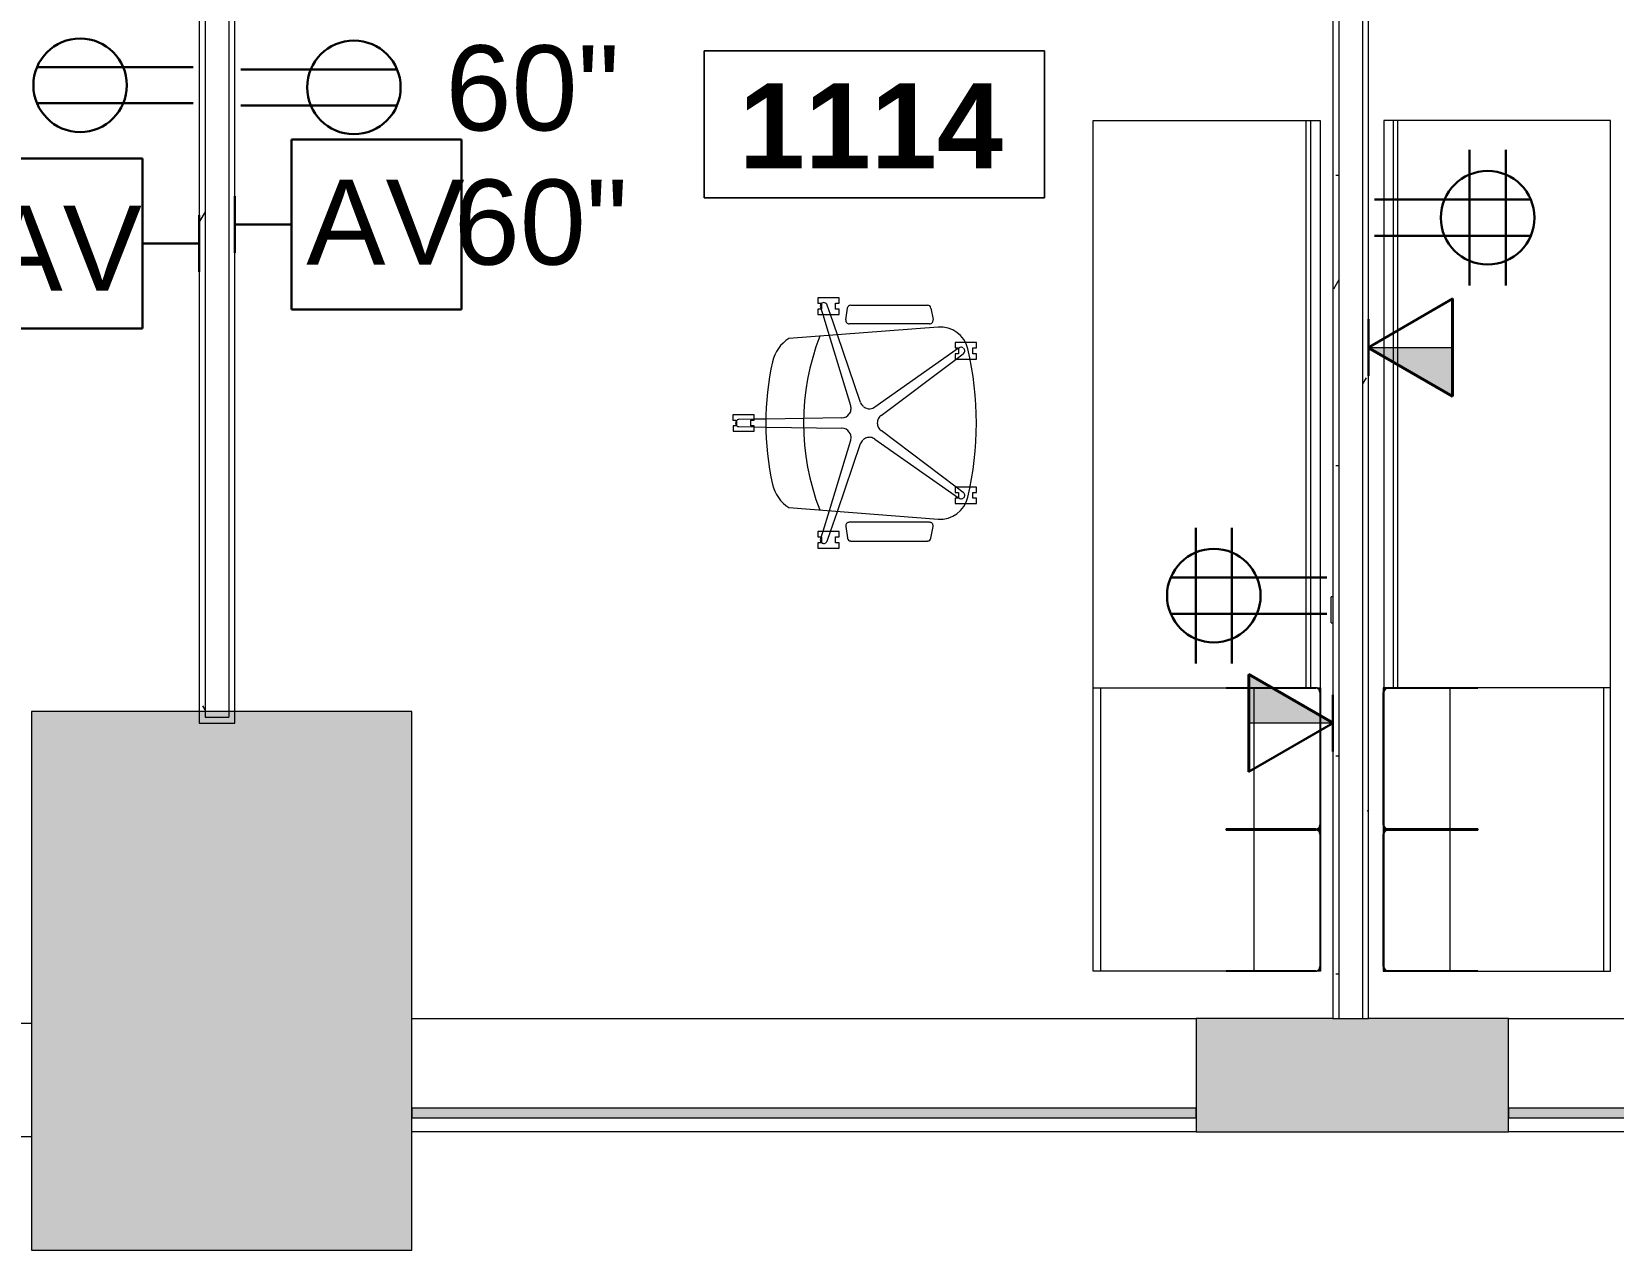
# Model space of a CAD drawing. Header units: inches. Extents: x 6664 to 8129, y 209 to 1287.
# Drawn here: x 7158 to 7325.4, y 208.5 to 337.8 of the extents above; entities that cross this region are included whole.
import ezdxf

# ---------------------------------------------------------------- set-up
doc = ezdxf.new("R2010")
doc.units = ezdxf.units.IN
doc.header["$MEASUREMENT"] = 0
for name, color, linetype, lineweight in [('A-ANNO-NOTE', 131, 'Continuous', 30), ('A-AREA-IDEN', 2, 'Continuous', 9), ('A-COLS', 52, 'Continuous', 13), ('A-GLAZ-CURT', 52, 'Continuous', 9), ('A-WALL', 113, 'Continuous', 13), ('A-WALL-PATT', 111, 'Continuous', 13), ('E-ELEC-FIXT', 91, 'Continuous', 9), ('I-FURN', 30, 'Continuous', 9), ('I-FURN-PNLS', 30, 'Continuous', 9), ('I-WALL', 2, 'Continuous', 9)]:
    doc.layers.add(name, color=color, linetype=linetype, lineweight=lineweight)
doc.styles.add('Swis721 Lt BT', font='swissl.ttf', dxfattribs={"height": 9})
doc.styles.add('Swis721 Lt BT_B', font='', dxfattribs={"height": 9})
doc.styles.get('Swis721 Lt BT_B').set_extended_font_data('Swis721 Lt BT', bold=True)
pattern_1 = [(0, (0, 0), (30.72, 7.68), [1.267, -21.773, 1.267, -21.773, -122.88]), (0, (0, 0), (30.72, 7.68), [-46.08, 1.267, -44.813, 1.267, -21.773, -53.76]), (0, (0, 0), (30.72, 7.68), [-115.2, 1.267, -14.093, 1.267, -37.133]), (120, (11.52, 3.84), (-22.011075, 22.7643004), [1.267, -21.773, 1.267, -21.773, -122.88]), (120, (11.52, 3.84), (-22.011075, 22.7643004), [-46.08, 1.267, -44.813, 1.267, -21.773, -53.76]), (120, (11.52, 3.84), (-22.011075, 22.7643004), [-115.2, 1.267, -14.093, 1.267, -37.133]), (240, (15.36, 19.2), (-8.708925, -30.4443), [1.267, -21.773, 1.267, -21.773, -122.88]), (240, (15.36, 19.2), (-8.708925, -30.4443), [-46.08, 1.267, -44.813, 1.267, -21.773, -53.76]), (240, (15.36, 19.2), (-8.708925, -30.4443), [-115.2, 1.267, -14.093, 1.267, -37.133])]

# ---------------------------------------------------------------- blocks, each defined once
blk = doc.blocks.new('System Panel - Glazed-7764508-11th FLOOR POWER _ SIGNAL')
at = {"layer": 'A-GLAZ-CURT'}
blk.add_hatch(color=7, dxfattribs=at).paths.add_polyline_path([(41.5, -0.5), (41.5, 0.5), (-41.5, 0.5), (-41.5, -0.5)], flags=0)
at = {"layer": 'A-GLAZ-CURT', "color": 8, "lineweight": 20}
for p, q in [((41.5, 0.5), (-41.5, 0.5)), ((-41.5, 0.5), (-41.5, -0.5)), ((41.5, -0.5), (41.5, 0.5)), ((-41.5, -0.5), (41.5, -0.5))]:
    blk.add_line(p, q, dxfattribs=at)
blk = doc.blocks.new('PS - Power Device _Wall Base_ - Quadruplex-4862731-11th FLOOR POWER _ SIGNAL')
at = {"layer": 'E-ELEC-FIXT'}
for p, q in [((7295.55, 275.23), (7295.55, 277.98)), ((7295.73, 277.98), (7295.55, 277.98)), ((7295.55, 275.23), (7295.73, 275.23))]:
    blk.add_line(p, q, dxfattribs=at)
blk = doc.blocks.new('F - EXECUTIVE DESK 1 - F - EXECUTIVE DESK 4-V104-11th FLOOR POWER _ SIGNAL')
at = {"layer": 'I-FURN'}
for p, q in [((-43.5, 87.06), (-57.5, 87.06)), ((-57.5, 87.06), (-43.5, 87.06)), ((-28.5, 87.06), (-42.5, 87.06)), ((-42.5, 87.06), (-28.5, 87.06)), ((-58, 86.56), (-58, 77.06)), ((-58, 77.06), (-58, 86.56)), ((-57.94, 77.06), (-57.94, 86.56)), ((-57.94, 86.56), (-57.94, 77.06)), ((-57.5, 87), (-43.5, 87)), ((-43.5, 87), (-57.5, 87)), ((-43.06, 86.56), (-43.06, 77.06)), ((-43.06, 77.06), (-43.06, 86.56)), ((-43, 86.56), (-43, 77.06)), ((-43, 77.06), (-43, 86.56)), ((-43, 77.06), (-43, 86.56)), ((-43, 86.56), (-43, 77.06)), ((-42.94, 77.06), (-42.94, 86.56)), ((-42.94, 86.56), (-42.94, 77.06)), ((-42.5, 87), (-28.5, 87)), ((-28.5, 87), (-42.5, 87)), ((-28.06, 86.56), (-28.06, 77.06)), ((-28.06, 77.06), (-28.06, 86.56)), ((-28, 77.06), (-28, 86.56)), ((-28, 86.56), (-28, 77.06)), ((-58, 77.06), (-57.94, 77.06)), ((-57.94, 77.06), (-58, 77.06)), ((-43.06, 77.06), (-43, 77.06)), ((-43, 77.06), (-43.06, 77.06)), ((-43, 77.06), (-42.94, 77.06)), ((-42.94, 77.06), (-43, 77.06)), ((-28.06, 77.06), (-28, 77.06)), ((-28, 77.06), (-28.06, 77.06)), ((-8.52, 50.63), (-7.95, 50.63)), ((-8.52, 49.48), (-8.52, 50.63)), ((-7.95, 50.63), (-7.95, 50.25)), ((-7.95, 50.25), (-7.33, 50.25)), ((-7.33, 50.63), (-6.77, 50.63)), ((-7.33, 50.25), (-7.33, 50.63)), ((-6.77, 50.63), (-6.77, 49.91)), ((6.77, 50.63), (7.33, 50.63)), ((6.77, 49.91), (6.77, 50.63)), ((7.33, 50.63), (7.33, 50.25)), ((7.33, 50.25), (7.95, 50.25)), ((7.95, 50.63), (8.52, 50.63)), ((7.95, 50.25), (7.95, 50.63)), ((8.52, 50.63), (8.52, 49.48)), ((-8.52, 48.38), (-8.52, 49.48)), ((-7.95, 48.75), (-7.95, 48.38)), ((-7.33, 48.75), (-7.95, 48.75)), ((-1.69, 39.89), (-7.92, 48.75)), ((-7.33, 49.23), (-6.77, 48.48)), ((-7.33, 48.38), (-7.33, 48.75)), ((-6.77, 49.91), (-6.77, 48.38)), ((7.92, 48.75), (1.69, 39.89)), ((6.77, 48.38), (6.77, 49.91)), ((6.77, 48.48), (7.33, 49.23)), ((7.33, 48.75), (7.33, 48.38)), ((7.95, 48.75), (7.33, 48.75)), ((7.95, 48.38), (7.95, 48.75)), ((8.52, 49.48), (8.52, 48.38)), ((-7.95, 48.38), (-8.52, 48.38)), ((-6.77, 48.38), (-7.33, 48.38)), ((-6.77, 48.48), (-0.8, 40.54)), ((0.8, 40.54), (6.77, 48.48)), ((7.33, 48.38), (6.77, 48.38)), ((8.52, 48.38), (7.95, 48.38)), ((-12.48, 37.34), (-12.48, 45.45)), ((-12.17, 45.82), (-10.94, 46.04)), ((-10.5, 45.67), (-10.5, 37.17)), ((-8.94, 30.77), (-10.16, 46.57)), ((10.16, 46.57), (8.94, 30.77)), ((10.5, 45.67), (10.5, 37.17)), ((12.17, 45.82), (10.94, 46.04)), ((12.48, 37.34), (12.48, 45.45)), ((-10.93, 36.8), (-12.16, 36.97)), ((-9.34, 35.92), (-2.18, 38.37)), ((-1.84, 37.32), (-9.27, 35.04)), ((9.27, 35.04), (1.84, 37.32)), ((2.18, 38.37), (9.34, 35.92)), ((10.93, 36.8), (12.16, 36.97)), ((-13.24, 36.1), (-12.68, 36.1)), ((-13.24, 33.85), (-13.24, 36.1)), ((-12.68, 36.1), (-12.68, 35.72)), ((-12.68, 35.72), (-12.05, 35.72)), ((-12.48, 34.84), (-11.49, 35.18)), ((-12.05, 36.1), (-11.49, 36.1)), ((-12.05, 35.72), (-12.05, 36.1)), ((-11.49, 36.1), (-11.49, 33.84)), ((-11.49, 35.18), (-9.34, 35.92)), ((-0.42, 28.36), (-0.55, 36.38)), ((0.55, 36.38), (0.42, 28.36)), ((9.34, 35.92), (11.49, 35.18)), ((11.49, 36.1), (12.05, 36.1)), ((11.49, 33.85), (11.49, 36.1)), ((11.49, 35.18), (12.48, 34.84)), ((12.05, 36.1), (12.05, 35.72)), ((12.05, 35.72), (12.68, 35.72)), ((12.68, 36.1), (13.24, 36.1)), ((12.68, 35.72), (12.68, 36.1)), ((13.24, 36.1), (13.24, 33.84)), ((-12.68, 33.85), (-13.24, 33.85)), ((-12.68, 34.22), (-12.68, 33.85)), ((-12.05, 34.22), (-12.68, 34.22)), ((-12.05, 34.18), (-12.25, 34.12)), ((-12.05, 33.84), (-12.05, 34.22)), ((-11.49, 33.84), (-12.05, 33.84)), ((-11.49, 34.36), (-12.01, 34.2)), ((-9.27, 35.04), (-11.49, 34.36)), ((11.49, 34.36), (9.27, 35.04)), ((12.01, 34.2), (11.49, 34.36)), ((12.05, 33.85), (11.49, 33.85)), ((12.05, 34.22), (12.05, 33.85)), ((12.68, 34.22), (12.05, 34.22)), ((12.25, 34.12), (12.05, 34.18)), ((12.68, 33.84), (12.68, 34.22)), ((13.24, 33.84), (12.68, 33.84)), ((-0.87, 27.11), (-0.31, 27.11)), ((-0.87, 24.87), (-0.87, 27.11)), ((-0.4, 27.11), (-0.42, 28.36)), ((-0.38, 25.5), (-0.4, 27.11)), ((-0.31, 27.11), (-0.31, 26.74)), ((0.31, 27.11), (0.88, 27.11)), ((0.31, 26.74), (0.31, 27.11)), ((0.4, 27.11), (0.38, 25.5)), ((0.42, 28.36), (0.4, 27.11)), ((0.88, 27.11), (0.88, 24.86)), ((-0.31, 26.74), (0.31, 26.74)), ((-0.31, 25.24), (-0.31, 24.87)), ((0.31, 25.24), (-0.31, 25.24)), ((0.31, 24.86), (0.31, 25.24)), ((-0.31, 24.87), (-0.87, 24.87)), ((0.88, 24.86), (0.31, 24.86))]:
    blk.add_line(p, q, dxfattribs=at)
for centre, radius, start, end in [((-57.5, 86.56), 0.5, 90, 180), ((-57.5, 86.56), 0.5, 91.7852, 118.6525), ((-43.5, 86.56), 0.5, 360, 90), ((-43.5, 86.56), 0.5, 61.5993, 90), ((-42.5, 86.56), 0.5, 90, 180), ((-42.5, 86.56), 0.5, 91.7852, 105), ((-28.5, 86.56), 0.5, 360, 90), ((-28.5, 86.56), 0.5, 61.5993, 90), ((-57.5, 86.56), 0.5, 151.7279, 180), ((-57.5, 86.56), 0.438, 90, 180), ((-57.5, 86.56), 0.438, 90, 180), ((-57.5, 86.56), 0.5, 120, 150), ((-43.5, 86.56), 0.438, 360, 90), ((-43.5, 86.56), 0.438, 0, 90), ((-43.5, 86.56), 0.5, 30, 60), ((-43.5, 86.56), 0.5, 15, 28.2721), ((-43.5, 86.56), 0.5, 0, 15), ((-42.5, 86.56), 0.5, 151.7279, 180), ((-42.5, 86.56), 0.438, 90, 180), ((-42.5, 86.56), 0.438, 90, 180), ((-42.5, 86.56), 0.5, 135, 150), ((-42.5, 86.56), 0.5, 120, 135), ((-42.5, 86.56), 0.5, 105, 118.6525), ((-28.5, 86.56), 0.438, 360, 90), ((-28.5, 86.56), 0.438, 0, 90), ((-28.5, 86.56), 0.5, 45, 60), ((-28.5, 86.56), 0.5, 30, 45), ((-28.5, 86.56), 0.5, 0, 28.2721), ((0, 16.2), 34.43, 76.8074, 103.1926), ((-7.17, 46.8), 3, 103.1926, 184.4149), ((-7.64, 49.02), 0.377, 146.6285, 213.6746), ((-7.64, 49.02), 0.377, 111, 141), ((-7.64, 49.02), 0.377, 96, 111), ((-7.64, 49.02), 0.377, 82.7528, 96), ((-7.64, 49.02), 0.377, 66, 81), ((-7.64, 49.02), 0.377, 51, 66), ((-7.64, 49.02), 0.377, 36, 51), ((7.64, 49.02), 0.377, 84, 144), ((7.64, 49.02), 0.377, 39, 82.7592), ((7.17, 46.8), 3, 355.5851, 76.8074), ((7.64, 49.02), 0.377, 326.3254, 33.3715), ((-12.1, 45.45), 0.375, 100, 180), ((-10.87, 45.67), 0.375, 0, 100), ((10.87, 45.67), 0.375, 80, 180), ((12.1, 45.45), 0.375, 0, 80), ((0, 41.14), 1, 216.9088, 270), ((0, 41.14), 1, 270, 296.5456), ((0, 41.14), 1, 296.5456, 309.8184), ((0, 41.14), 1, 309.8184, 323.0912), ((-2.51, 39.31), 1, 302.1816, 315.4544), ((-2.51, 39.31), 1, 317.9659, 328.7272), ((-2.51, 39.31), 1, 21.8184, 35.0912), ((-2.51, 39.31), 1, 328.7272, 342), ((-2.51, 39.31), 1, 355.2728, 21.8184), ((-2.51, 39.31), 1, 342, 355.2728), ((2.51, 39.31), 1, 144.9088, 198), ((2.51, 39.31), 1, 198, 222.0341), ((2.51, 39.31), 1, 224.5456, 251.0912), ((-12.1, 37.34), 0.375, 180, 262), ((-10.87, 37.17), 0.375, 262, 0), ((-2.51, 39.31), 1, 288.9088, 302.1816), ((-1.55, 36.37), 1, 54, 107.0912), ((-1.55, 36.37), 1, 0.9088, 54), ((1.55, 36.37), 1, 126, 179.0912), ((1.55, 36.37), 1, 72.9088, 126), ((10.87, 37.17), 0.375, 180, 278), ((12.1, 37.34), 0.375, 278, 0), ((-12.36, 34.48), 0.377, 153, 198), ((-12.36, 34.48), 0.377, 198, 213), ((-12.36, 34.48), 0.377, 123, 146.6414), ((-12.36, 34.48), 0.377, 213.9151, 224.5315), ((-12.36, 34.48), 0.377, 228, 288), ((-12.36, 34.48), 0.377, 108, 123), ((0, 57.72), 25.39, 248.7648, 291.2352), ((12.36, 34.48), 0.377, 252, 312), ((12.36, 34.48), 0.377, 33.3586, 72), ((12.36, 34.48), 0.377, 327, 357), ((12.36, 34.48), 0.377, 357, 27), ((-5.62, 32.91), 3.95, 212.6919, 257.3081), ((5.62, 32.91), 3.95, 282.6919, 327.3081), ((0, 57.86), 29.53, 257.3081, 282.6919), ((0, 25.5), 0.377, 180, 210), ((0, 25.5), 0.377, 213.5582, 224.2857), ((0, 25.5), 0.377, 225, 315), ((0, 25.5), 0.377, 330, 0)]:
    blk.add_arc(centre, radius, start, end, dxfattribs=at)
at = {"layer": 'I-FURN-PNLS'}
for p, q in [((-43, 87.06), (-58, 87.06)), ((-58, 87.06), (-58, 77.06)), ((-28, 87.06), (-43, 87.06)), ((-43, 87.06), (-43, 77.06)), ((-43, 77.06), (-43, 87.06)), ((-28, 77.06), (-28, 87.06)), ((-57.74, 87), (-58, 87)), ((-58, 87), (-58, 86.56)), ((-58, 86.56), (-58, 77.06)), ((-57.94, 77.06), (-57.94, 87)), ((-57.94, 87), (-43.06, 87)), ((-57.67, 87), (-57.74, 87)), ((-57.62, 87), (-57.67, 87)), ((-57.5, 87), (-57.59, 87)), ((-43.5, 87), (-57.5, 87)), ((-43.41, 87), (-43.5, 87)), ((-43.33, 87), (-43.38, 87)), ((-43.26, 87), (-43.33, 87)), ((-42.74, 87), (-43.26, 87)), ((-43.06, 87), (-43.06, 77.06)), ((-42.94, 77.06), (-42.94, 87)), ((-42.94, 87), (-28.06, 87)), ((-42.67, 87), (-42.74, 87)), ((-42.62, 87), (-42.67, 87)), ((-42.5, 87), (-42.59, 87)), ((-28.5, 87), (-42.5, 87)), ((-28.41, 87), (-28.5, 87)), ((-28.33, 87), (-28.38, 87)), ((-28.26, 87), (-28.33, 87)), ((-28, 87), (-28.26, 87)), ((-28.06, 87), (-28.06, 77.06)), ((32, 87), (-28, 87)), ((32, 86), (-28, 86)), ((-28, 86), (-28, 85.53)), ((-28, 85.53), (32, 85.53)), ((32, 86), (32, 87)), ((32, 85.53), (32, 86)), ((32, 85.53), (32, 86)), ((32, 63), (32, 85.53)), ((-58, 80), (-58, 77.06)), ((-43.06, 80), (-57.94, 80)), ((-28.06, 80), (-42.94, 80)), ((-28, 77.06), (-28, 80)), ((-58, 77.06), (-57.94, 77.06)), ((-58, 77.06), (-58, 63.75)), ((-58, 77.06), (-58, 63)), ((-43.06, 77.06), (-43, 77.06)), ((-43, 77.06), (-42.94, 77.06)), ((-28.06, 77.06), (-28, 77.06)), ((-28, 63.75), (-28, 77.06)), ((-58, 63.75), (-58, 63)), ((-28, 63.75), (-58, 63.75)), ((-58, 63.75), (-58, 63)), ((-28, 63.75), (-58, 63.75)), ((-58, 63.75), (-58, 63)), ((-28, 63), (-28, 63.75)), ((-28, 63), (-28, 63.75)), ((-28, 63), (-28, 63.75)), ((-58, 63), (-28, 63)), ((-58, 63), (-28, 63)), ((-58, 63), (-28, 63)), ((-58, 63), (32, 63))]:
    blk.add_line(p, q, dxfattribs=at)
blk = doc.blocks.new('F - EXECUTIVE DESK 1 - F - EXECUTIVE DESK 4-V105-11th FLOOR POWER _ SIGNAL')
at = {"layer": 'I-FURN'}
for p, q in [((-0.87, -24.87), (-0.87, -27.11)), ((-0.31, -24.87), (-0.87, -24.87)), ((-0.31, -25.24), (-0.31, -24.87)), ((0.88, -24.86), (0.31, -24.86)), ((0.31, -24.86), (0.31, -25.24)), ((0.88, -27.11), (0.88, -24.86)), ((-0.38, -25.5), (-0.4, -27.11)), ((0.31, -25.24), (-0.31, -25.24)), ((-0.31, -27.11), (-0.31, -26.74)), ((-0.31, -26.74), (0.31, -26.74)), ((0.31, -26.74), (0.31, -27.11)), ((0.4, -27.11), (0.38, -25.5)), ((-0.87, -27.11), (-0.31, -27.11)), ((-0.42, -28.36), (-0.55, -36.38)), ((-0.4, -27.11), (-0.42, -28.36)), ((0.31, -27.11), (0.88, -27.11)), ((0.42, -28.36), (0.4, -27.11)), ((0.55, -36.38), (0.42, -28.36)), ((-8.94, -30.77), (-10.16, -46.57)), ((10.16, -46.57), (8.94, -30.77)), ((-13.24, -33.85), (-13.24, -36.1)), ((-12.68, -33.85), (-13.24, -33.85)), ((-12.68, -34.22), (-12.68, -33.85)), ((-12.05, -34.22), (-12.68, -34.22)), ((-12.48, -34.84), (-11.49, -35.18)), ((-12.05, -34.18), (-12.25, -34.12)), ((-11.49, -33.84), (-12.05, -33.84)), ((-12.05, -33.84), (-12.05, -34.22)), ((-11.49, -34.36), (-12.01, -34.2)), ((-11.49, -36.1), (-11.49, -33.84)), ((-9.27, -35.04), (-11.49, -34.36)), ((-1.84, -37.32), (-9.27, -35.04)), ((9.27, -35.04), (1.84, -37.32)), ((11.49, -34.36), (9.27, -35.04)), ((11.49, -33.85), (11.49, -36.1)), ((12.05, -33.85), (11.49, -33.85)), ((12.01, -34.2), (11.49, -34.36)), ((11.49, -35.18), (12.48, -34.84)), ((12.05, -34.22), (12.05, -33.85)), ((12.25, -34.12), (12.05, -34.18)), ((12.68, -34.22), (12.05, -34.22)), ((13.24, -33.84), (12.68, -33.84)), ((12.68, -33.84), (12.68, -34.22)), ((13.24, -36.1), (13.24, -33.84)), ((-13.24, -36.1), (-12.68, -36.1)), ((-12.68, -36.1), (-12.68, -35.72)), ((-12.68, -35.72), (-12.05, -35.72)), ((-10.93, -36.8), (-12.16, -36.97)), ((-12.05, -35.72), (-12.05, -36.1)), ((-12.05, -36.1), (-11.49, -36.1)), ((-11.49, -35.18), (-9.34, -35.92)), ((-9.34, -35.92), (-2.18, -38.37)), ((2.18, -38.37), (9.34, -35.92)), ((9.34, -35.92), (11.49, -35.18)), ((10.93, -36.8), (12.16, -36.97)), ((11.49, -36.1), (12.05, -36.1)), ((12.05, -36.1), (12.05, -35.72)), ((12.05, -35.72), (12.68, -35.72)), ((12.68, -35.72), (12.68, -36.1)), ((12.68, -36.1), (13.24, -36.1)), ((-12.48, -37.34), (-12.48, -45.45)), ((-10.5, -45.67), (-10.5, -37.17)), ((10.5, -45.67), (10.5, -37.17)), ((12.48, -37.34), (12.48, -45.45)), ((-1.69, -39.89), (-7.92, -48.75)), ((7.92, -48.75), (1.69, -39.89)), ((-6.77, -48.48), (-0.8, -40.54)), ((0.8, -40.54), (6.77, -48.48)), ((-12.17, -45.82), (-10.94, -46.04)), ((12.17, -45.82), (10.94, -46.04)), ((-8.52, -48.38), (-8.52, -49.48)), ((-7.95, -48.38), (-8.52, -48.38)), ((-7.95, -48.75), (-7.95, -48.38)), ((-6.77, -48.38), (-7.33, -48.38)), ((-7.33, -48.38), (-7.33, -48.75)), ((-7.33, -49.23), (-6.77, -48.48)), ((-6.77, -49.91), (-6.77, -48.38)), ((6.77, -48.38), (6.77, -49.91)), ((7.33, -48.38), (6.77, -48.38)), ((6.77, -48.48), (7.33, -49.23)), ((7.33, -48.75), (7.33, -48.38)), ((8.52, -48.38), (7.95, -48.38)), ((7.95, -48.38), (7.95, -48.75)), ((8.52, -49.48), (8.52, -48.38)), ((-8.52, -49.48), (-8.52, -50.63)), ((-7.33, -48.75), (-7.95, -48.75)), ((-6.77, -50.63), (-6.77, -49.91)), ((6.77, -49.91), (6.77, -50.63)), ((7.95, -48.75), (7.33, -48.75)), ((8.52, -50.63), (8.52, -49.48)), ((-8.52, -50.63), (-7.95, -50.63)), ((-7.95, -50.63), (-7.95, -50.25)), ((-7.95, -50.25), (-7.33, -50.25)), ((-7.33, -50.25), (-7.33, -50.63)), ((-7.33, -50.63), (-6.77, -50.63)), ((6.77, -50.63), (7.33, -50.63)), ((7.33, -50.63), (7.33, -50.25)), ((7.33, -50.25), (7.95, -50.25)), ((7.95, -50.25), (7.95, -50.63)), ((7.95, -50.63), (8.52, -50.63)), ((-58, -77.06), (-58, -86.56)), ((-57.94, -77.06), (-58, -77.06)), ((-58, -77.06), (-57.94, -77.06)), ((-58, -86.56), (-58, -77.06)), ((-57.94, -86.56), (-57.94, -77.06)), ((-57.94, -77.06), (-57.94, -86.56)), ((-43, -77.06), (-43.06, -77.06)), ((-43.06, -77.06), (-43.06, -86.56)), ((-43.06, -86.56), (-43.06, -77.06)), ((-43.06, -77.06), (-43, -77.06)), ((-43, -77.06), (-43, -86.56)), ((-42.94, -77.06), (-43, -77.06)), ((-43, -77.06), (-42.94, -77.06)), ((-43, -86.56), (-43, -77.06)), ((-43, -86.56), (-43, -77.06)), ((-43, -77.06), (-43, -86.56)), ((-42.94, -86.56), (-42.94, -77.06)), ((-42.94, -77.06), (-42.94, -86.56)), ((-28, -77.06), (-28.06, -77.06)), ((-28.06, -77.06), (-28.06, -86.56)), ((-28.06, -86.56), (-28.06, -77.06)), ((-28.06, -77.06), (-28, -77.06)), ((-28, -86.56), (-28, -77.06)), ((-28, -77.06), (-28, -86.56)), ((-43.5, -87), (-57.5, -87)), ((-57.5, -87), (-43.5, -87)), ((-28.5, -87), (-42.5, -87)), ((-42.5, -87), (-28.5, -87)), ((-57.5, -87.06), (-43.5, -87.06)), ((-43.5, -87.06), (-57.5, -87.06)), ((-42.5, -87.06), (-28.5, -87.06)), ((-28.5, -87.06), (-42.5, -87.06))]:
    blk.add_line(p, q, dxfattribs=at)
for centre, radius, start, end in [((0, -25.5), 0.377, 165, 180), ((0, -25.5), 0.377, 150, 165), ((0, -25.5), 0.377, 135.7143, 146.4418), ((0, -25.5), 0.377, 45, 135), ((0, -25.5), 0.377, 15, 30), ((0, -25.5), 0.377, 360, 15), ((0, -57.86), 29.53, 77.3081, 102.6919), ((-5.62, -32.91), 3.95, 102.6919, 147.3081), ((5.62, -32.91), 3.95, 32.6919, 77.3081), ((0, -57.72), 25.39, 68.7648, 111.2352), ((-12.36, -34.48), 0.377, 162, 192), ((-12.36, -34.48), 0.377, 192, 207), ((-12.36, -34.48), 0.377, 147, 162), ((-12.36, -34.48), 0.377, 135.4685, 146.0849), ((-12.36, -34.48), 0.377, 213.3586, 252), ((-12.36, -34.48), 0.377, 72, 132), ((12.36, -34.48), 0.377, 48, 108), ((12.36, -34.48), 0.377, 288, 318), ((12.36, -34.48), 0.377, 318, 326.6414), ((12.36, -34.48), 0.377, 3, 33), ((12.36, -34.48), 0.377, 333, 3), ((-10.87, -37.17), 0.375, 0, 98), ((-1.55, -36.37), 1, 306, 359.0912), ((1.55, -36.37), 1, 180.9088, 234), ((10.87, -37.17), 0.375, 82, 180), ((-12.1, -37.34), 0.375, 98, 180), ((-2.51, -39.31), 1, 57.8184, 71.0912), ((-2.51, -39.31), 1, 44.5456, 57.8184), ((-1.55, -36.37), 1, 252.9088, 266.1816), ((-1.55, -36.37), 1, 266.1816, 306), ((1.55, -36.37), 1, 234, 247.2728), ((1.55, -36.37), 1, 247.2728, 260.5456), ((1.55, -36.37), 1, 260.5456, 287.0912), ((2.51, -39.31), 1, 122.1816, 135.4544), ((2.51, -39.31), 1, 108.9088, 122.1816), ((12.1, -37.34), 0.375, 0, 82), ((-2.51, -39.31), 1, 31.2728, 42.0341), ((-2.51, -39.31), 1, 324.9088, 338.1816), ((-2.51, -39.31), 1, 18, 31.2728), ((-2.51, -39.31), 1, 338.1816, 351.4544), ((-2.51, -39.31), 1, 351.4544, 18), ((0, -41.14), 1, 90, 116.5456), ((0, -41.14), 1, 76.7272, 90), ((0, -41.14), 1, 63.4544, 76.7272), ((2.51, -39.31), 1, 162, 201.8184), ((2.51, -39.31), 1, 148.7272, 162), ((2.51, -39.31), 1, 201.8184, 215.0912), ((2.51, -39.31), 1, 137.9659, 148.7272), ((0, -41.14), 1, 129.8184, 143.0912), ((0, -41.14), 1, 116.5456, 129.8184), ((0, -41.14), 1, 50.1816, 63.4544), ((0, -41.14), 1, 36.9088, 50.1816), ((-12.1, -45.45), 0.375, 180, 260), ((-10.87, -45.67), 0.375, 260, 0), ((-7.17, -46.8), 3, 175.5851, 256.8074), ((7.17, -46.8), 3, 283.1926, 4.4149), ((10.87, -45.67), 0.375, 180, 280), ((12.1, -45.45), 0.375, 280, 0), ((-7.64, -49.02), 0.377, 159, 213.3715), ((-7.64, -49.02), 0.377, 146.3254, 159), ((-7.64, -49.02), 0.377, 219, 277.2472), ((0, -16.2), 34.43, 256.8074, 283.1926), ((-7.64, -49.02), 0.377, 279, 324), ((7.64, -49.02), 0.377, 216, 276), ((7.64, -49.02), 0.377, 277.2408, 291), ((7.64, -49.02), 0.377, 291, 321), ((7.64, -49.02), 0.377, 21, 33.6746), ((7.64, -49.02), 0.377, 326.6285, 21), ((-57.5, -86.56), 0.5, 180, 270), ((-57.5, -86.56), 0.5, 180, 208.2721), ((-57.5, -86.56), 0.438, 180, 270), ((-57.5, -86.56), 0.438, 180, 270), ((-57.5, -86.56), 0.5, 210, 240), ((-57.5, -86.56), 0.5, 241.3475, 268.2148), ((-43.5, -86.56), 0.5, 270, 0), ((-43.5, -86.56), 0.438, 270, 0), ((-43.5, -86.56), 0.437, 270, 0), ((-43.5, -86.56), 0.5, 270, 298.4007), ((-43.5, -86.56), 0.5, 300, 330), ((-43.5, -86.56), 0.5, 331.7279, 0), ((-42.5, -86.56), 0.5, 180, 270), ((-42.5, -86.56), 0.5, 180, 208.2721), ((-42.5, -86.56), 0.438, 180, 270), ((-42.5, -86.56), 0.438, 180, 270), ((-42.5, -86.56), 0.5, 210, 225), ((-42.5, -86.56), 0.5, 225, 240), ((-42.5, -86.56), 0.5, 241.3475, 268.2148), ((-28.5, -86.56), 0.5, 270, 0), ((-28.5, -86.56), 0.438, 270, 0), ((-28.5, -86.56), 0.437, 270, 0), ((-28.5, -86.56), 0.5, 270, 298.4007), ((-28.5, -86.56), 0.5, 300, 315), ((-28.5, -86.56), 0.5, 315, 330), ((-28.5, -86.56), 0.5, 331.7279, 345), ((-28.5, -86.56), 0.5, 345, 0)]:
    blk.add_arc(centre, radius, start, end, dxfattribs=at)
at = {"layer": 'I-FURN-PNLS'}
for p, q in [((-58, -63), (-28, -63)), ((-58, -63.75), (-58, -63)), ((-58, -63), (-28, -63)), ((-58, -63.75), (-58, -63)), ((-58, -63), (-28, -63)), ((-58, -63.75), (-58, -63)), ((-58, -63), (32, -63)), ((-58, -77.06), (-58, -63)), ((-28, -63), (-28, -63.75)), ((-28, -63), (-28, -63.75)), ((-28, -63), (-28, -63.75)), ((32, -63), (32, -85.53)), ((-58, -77.06), (-58, -63.75)), ((-28, -63.75), (-58, -63.75)), ((-28, -63.75), (-58, -63.75)), ((-28, -63.75), (-28, -77.06)), ((-58, -77.06), (-57.94, -77.06)), ((-58, -87.06), (-58, -77.06)), ((-58, -80), (-58, -77.06)), ((-58, -86.56), (-58, -77.06)), ((-57.94, -77.06), (-57.94, -87)), ((-43.06, -77.06), (-43, -77.06)), ((-43.06, -87), (-43.06, -77.06)), ((-43, -77.06), (-42.94, -77.06)), ((-43, -87.06), (-43, -77.06)), ((-43, -77.06), (-43, -87.06)), ((-42.94, -77.06), (-42.94, -87)), ((-28.06, -77.06), (-28, -77.06)), ((-28.06, -87), (-28.06, -77.06)), ((-28, -77.06), (-28, -87.06)), ((-28, -77.06), (-28, -80)), ((-43.06, -80), (-57.94, -80)), ((-28.06, -80), (-42.94, -80)), ((-58, -87), (-58, -86.56)), ((-57.74, -87), (-58, -87)), ((-57.94, -87), (-43.06, -87)), ((-57.67, -87), (-57.74, -87)), ((-57.62, -87), (-57.67, -87)), ((-57.5, -87), (-57.59, -87)), ((-43.5, -87), (-57.5, -87)), ((-43.41, -87), (-43.5, -87)), ((-43.33, -87), (-43.38, -87)), ((-43.26, -87), (-43.33, -87)), ((-42.74, -87), (-43.26, -87)), ((-42.94, -87), (-28.06, -87)), ((-42.67, -87), (-42.74, -87)), ((-42.62, -87), (-42.67, -87)), ((-42.5, -87), (-42.59, -87)), ((-28.5, -87), (-42.5, -87)), ((-28.41, -87), (-28.5, -87)), ((-28.33, -87), (-28.38, -87)), ((-28.26, -87), (-28.33, -87)), ((-28, -87), (-28.26, -87)), ((-28, -85.53), (32, -85.53)), ((-28, -86), (-28, -85.53)), ((32, -86), (-28, -86)), ((32, -87), (-28, -87)), ((32, -85.53), (32, -86)), ((32, -85.53), (32, -86)), ((32, -86), (32, -87)), ((-43, -87.06), (-58, -87.06)), ((-28, -87.06), (-43, -87.06))]:
    blk.add_line(p, q, dxfattribs=at)
blk = doc.blocks.new('Room Tag - Room Name and Number-3379422-11th FLOOR POWER _ SIGNAL')
at = {"layer": 'A-AREA-IDEN'}
for p, q in [((-0.1881, -0.1636), (-0.1881, -0.0018)), ((-0.1881, -0.0018), (0.1869, -0.0018)), ((0.1869, -0.0018), (-0.1881, -0.0018)), ((-0.1881, -0.0018), (-0.1881, -0.1636)), ((0.1869, -0.0018), (0.1869, -0.1636)), ((0.1869, -0.1636), (0.1869, -0.0018)), ((0.1869, -0.1636), (-0.1881, -0.1636)), ((-0.1881, -0.1636), (0.1869, -0.1636))]:
    blk.add_line(p, q, dxfattribs=at)

msp = doc.modelspace()

# ---------------------------------------------------------------- hatches: boundary and pattern name
at = {"layer": 'A-ANNO-NOTE', "lineweight": 9}
for points in [[(7308.35, 299.16), (7308.35, 304.32), (7299.42, 304.32)], [(7286.87, 264.65), (7295.8, 264.65), (7286.87, 269.81), (7286.87, 267.58)]]:
    msp.add_hatch(color=256, dxfattribs=at).paths.add_polyline_path(points, flags=0)
at = {"layer": 'A-COLS', "lineweight": 9}
h = msp.add_hatch(color=7, dxfattribs=at)
h.paths.add_polyline_path([(6958.99, 208.52), (6958.99, 266.36), (6917.74, 266.36), (6917.74, 208.52)], flags=0)
h.paths.add_polyline_path([(7919.99, 208.86), (7919.99, 264.61), (7877.99, 264.61), (7877.99, 208.86)], flags=0)
h.paths.add_polyline_path([(7637.74, 208.86), (7678.99, 208.86), (7678.99, 265.36), (7637.74, 265.36), (7637.74, 229.27)], flags=0)
h.paths.add_polyline_path([(7420.62, 208.86), (7438.74, 208.86), (7438.74, 264.86), (7397.24, 264.86), (7397.24, 208.86)], flags=0)
h.paths.add_polyline_path([(7157.99, 208.86), (7198.24, 208.86), (7198.24, 265.86), (7157.99, 265.86), (7157.99, 229.27)], flags=0)
h.paths.add_polyline_path([(6797.99, 232.36), (6837.99, 232.36), (6837.99, 266.36), (6797.99, 266.36)], flags=0)
h.paths.add_polyline_path([(8109.99, 239.49), (8121.74, 239.49), (8121.74, 274.69), (8109.99, 274.69)], flags=0)
h.paths.add_polyline_path([(6681.49, 344.86), (6715.49, 344.86), (6715.49, 384.48), (6681.49, 384.48)], flags=0)
h.paths.add_polyline_path([(8121.12, 469.48), (8121.74, 469.48), (8121.74, 492.36), (8109.99, 492.36), (8109.99, 469.48)], flags=0)
h.paths.add_polyline_path([(6664.49, 478.17), (6726.99, 478.17), (6726.99, 519.17), (6664.49, 519.17)], flags=0)
h.paths.add_polyline_path([(6697.16, 612.49), (6697.16, 653.49), (6664.49, 653.49), (6664.49, 612.49), (6692.84, 612.49)], flags=0)
h.paths.add_polyline_path([(8121.74, 708.36), (8121.74, 732.36), (8109.99, 732.36), (8109.99, 708.36), (8118.95, 708.36)], flags=0)
h.paths.add_polyline_path([(6726.99, 746.8), (6726.99, 787.8), (6664.49, 787.8), (6664.49, 746.8), (6718.84, 746.8)], flags=0)
h.paths.add_polyline_path([(6692.84, 881.12), (6718.26, 881.12), (6718.26, 922.12), (6664.49, 922.12), (6664.49, 881.12)], flags=0)
h.paths.add_polyline_path([(6780.73, 1037.09), (6815.03, 1059.37), (6796.58, 1087.79), (6762.27, 1065.52), (6766.26, 1059.37)], flags=0)
h.paths.add_polyline_path([(8042.08, 1083.71), (8048.79, 1098.79), (8026.2, 1108.84), (8019.49, 1093.77)], flags=0)
h.paths.add_polyline_path([(6935.81, 1146.19), (6962.6, 1163.7), (6947.63, 1186.61), (6920.84, 1169.11), (6934.29, 1148.51)], flags=0)
h.paths.add_polyline_path([(7674.09, 1248.53), (7681.39, 1264.18), (7659.41, 1273.97), (7652.29, 1258.7), (7662.21, 1254.07)], flags=0)
h.paths.add_polyline_path([(7413.99, 1256.36), (7433.99, 1256.36), (7433.99, 1274.36), (7413.99, 1274.36)], flags=0)
h.paths.add_polyline_path([(7186.69, 1257.36), (7198.49, 1257.36), (7198.49, 1287.25), (7166.49, 1287.25), (7166.49, 1257.36), (7173.69, 1257.36)], flags=0)
h.paths.add_polyline_path([(7659.82, 1274.86), (7674.42, 1274.86), (7662.43, 1280.45), (7662.21, 1279.98)], flags=0)
at = {"layer": 'A-WALL-PATT', "lineweight": 9}
h = msp.add_hatch(dxfattribs=at)
h.set_pattern_fill('FP_1', color=256, style=0, pattern_type=2)
h.set_pattern_definition(pattern_1)
h.paths.add_polyline_path([(7175.73, 265.86), (7176.36, 265.86), (7176.36, 398.48), (7175.73, 398.48), (7175.73, 305.88)], flags=0)
h = msp.add_hatch(dxfattribs=at)
h.set_pattern_fill('FP_1', color=256, style=0, pattern_type=2)
h.set_pattern_definition(pattern_1)
h.paths.add_polyline_path([(7178.86, 265.86), (7179.48, 265.86), (7179.48, 398.48), (7178.86, 398.48), (7178.86, 265.86)], flags=0)
h = msp.add_hatch(dxfattribs=at)
h.set_pattern_fill('FP_1', color=256, style=0, pattern_type=2)
h.set_pattern_definition(pattern_1)
h.paths.add_polyline_path([(7296.36, 233.36), (7296.36, 398.48), (7295.73, 398.48), (7295.73, 233.36)], flags=0)
h = msp.add_hatch(dxfattribs=at)
h.set_pattern_fill('FP_1', color=256, style=0, pattern_type=2)
h.set_pattern_definition(pattern_1)
h.paths.add_polyline_path([(7299.48, 233.36), (7299.48, 398.48), (7298.86, 398.48), (7298.86, 233.36)], flags=0)
msp.add_hatch(color=7, dxfattribs=at).paths.add_polyline_path([(7281.24, 221.36), (7314.3, 221.36), (7314.3, 233.36), (7281.24, 233.36), (7281.24, 229.27)], flags=0)

# ---------------------------------------------------------------- linework, layer by layer
at = {"layer": 'A-ANNO-NOTE'}
for p, q in [((7175.08, 334.02), (7158.56, 334.02)), ((7180.14, 333.78), (7196.66, 333.78)), ((7180.14, 333.78), (7196.66, 333.78)), ((7175.08, 330.19), (7158.56, 330.19)), ((7175.08, 330.19), (7158.56, 330.19)), ((7180.14, 329.95), (7196.66, 329.95)), ((7185.48, 326.36), (7185.48, 308.36)), ((7203.48, 326.36), (7185.48, 326.36)), ((7203.48, 308.36), (7203.48, 326.36)), ((7310.18, 325.26), (7310.18, 310.91)), ((7314.02, 325.26), (7314.02, 310.91)), ((7169.73, 324.36), (7151.73, 324.36)), ((7169.73, 306.36), (7169.73, 324.36)), ((7179.48, 314.36), (7179.48, 320.36)), ((7300.14, 320), (7316.66, 320)), ((7175.73, 318.36), (7175.73, 312.36)), ((7179.48, 317.36), (7185.48, 317.36)), ((7175.73, 315.36), (7169.73, 315.36)), ((7300.14, 316.17), (7316.66, 316.17)), ((7185.48, 308.36), (7203.48, 308.36)), ((7299.42, 304.32), (7308.35, 309.48)), ((7299.48, 304.36), (7308.42, 309.52)), ((7308.35, 309.48), (7308.35, 299.16)), ((7308.42, 309.52), (7308.42, 299.2)), ((7299.48, 301.36), (7299.48, 307.36)), ((7151.73, 306.36), (7169.73, 306.36)), ((7299.42, 304.32), (7308.35, 299.16)), ((7299.48, 304.36), (7308.42, 299.2)), ((7281.2, 270.93), (7281.2, 285.28)), ((7285.04, 270.93), (7285.04, 285.28)), ((7295.08, 280.02), (7278.56, 280.02)), ((7295.08, 276.19), (7278.56, 276.19)), ((7295.73, 264.61), (7286.8, 269.77)), ((7286.8, 259.45), (7286.8, 269.77)), ((7295.8, 264.65), (7286.87, 269.81)), ((7286.87, 259.49), (7286.87, 269.81)), ((7295.73, 267.61), (7295.73, 261.61)), ((7295.73, 264.61), (7286.8, 259.45)), ((7295.8, 264.65), (7286.87, 259.49))]:
    msp.add_line(p, q, dxfattribs=at)
at = {"layer": 'A-ANNO-NOTE', "lineweight": 9}
for p, q in [((7299.42, 304.32), (7308.35, 299.16)), ((7308.35, 304.32), (7299.42, 304.32)), ((7308.35, 299.16), (7308.35, 304.32)), ((7295.8, 264.65), (7286.87, 269.81)), ((7286.87, 269.81), (7286.87, 264.65)), ((7286.87, 264.65), (7295.8, 264.65))]:
    msp.add_line(p, q, dxfattribs=at)
at = {"layer": 'A-ANNO-NOTE'}
for centre in [(7163.12, 332.1), (7192.1, 331.87), (7312.1, 318.08), (7283.12, 278.1)]:
    msp.add_circle(centre, 4.95, dxfattribs=at)
at = {"layer": 'A-COLS', "color": 8, "lineweight": 20}
for p, q in [((7198.24, 265.86), (7157.99, 265.86)), ((7157.99, 265.86), (7157.99, 208.86)), ((7198.24, 208.86), (7198.24, 265.86)), ((7157.99, 208.86), (7198.24, 208.86))]:
    msp.add_line(p, q, dxfattribs=at)
at = {"layer": 'A-WALL'}
for p, q in [((7176.36, 399.11), (7176.36, 265.23)), ((7178.86, 399.11), (7178.86, 265.23)), ((7296.36, 399.11), (7296.36, 233.36)), ((7298.86, 399.11), (7298.86, 233.36)), ((7176.36, 265.23), (7178.86, 265.23)), ((7295.73, 233.36), (7299.48, 233.36))]:
    msp.add_line(p, q, dxfattribs=at)
at = {"layer": 'A-WALL', "lineweight": 9}
for p, q in [((7074.99, 232.86), (7157.99, 232.86)), ((7198.24, 233.36), (7281.24, 233.36)), ((7314.3, 233.36), (7397.24, 233.36)), ((7281.24, 221.36), (7198.24, 221.36)), ((7397.24, 221.36), (7314.3, 221.36)), ((7157.99, 220.86), (7074.99, 220.86))]:
    msp.add_line(p, q, dxfattribs=at)
at = {"layer": 'A-WALL', "color": 8, "lineweight": 20}
for p, q in [((7295.73, 233.36), (7281.24, 233.36)), ((7281.24, 233.36), (7281.24, 221.36)), ((7314.3, 233.36), (7299.48, 233.36)), ((7314.3, 221.36), (7314.3, 233.36)), ((7281.24, 221.36), (7314.3, 221.36))]:
    msp.add_line(p, q, dxfattribs=at)
at = {"layer": 'I-WALL', "lineweight": 13}
for p, q in [((7175.73, 398.48), (7175.73, 264.61)), ((7179.48, 264.61), (7179.48, 398.48)), ((7295.73, 398.48), (7295.73, 233.36)), ((7299.48, 233.36), (7299.48, 398.48)), ((7175.73, 264.61), (7179.48, 264.61))]:
    msp.add_line(p, q, dxfattribs=at)

# ---------------------------------------------------------------- block references
at = {"layer": 'A-AREA-IDEN', "xscale": 95.99999999999994, "yscale": 95.99999999999994, "zscale": 95.99999999999994}
msp.add_blockref('Room Tag - Room Name and Number-3379422-11th FLOOR POWER _ SIGNAL', (7247.25, 335.9), dxfattribs=at)
at = {"layer": 'A-GLAZ-CURT'}
for p in [(7239.74, 223.36), (7355.8, 223.36)]:
    msp.add_blockref('System Panel - Glazed-7764508-11th FLOOR POWER _ SIGNAL', p, dxfattribs=at)
at = {"layer": 'E-ELEC-FIXT'}
msp.add_blockref('PS - Power Device _Wall Base_ - Quadruplex-4862731-11th FLOOR POWER _ SIGNAL', (0, 0), dxfattribs=at)
at = {"layer": 'I-FURN'}
for name, p, rotation in [('F - EXECUTIVE DESK 1 - F - EXECUTIVE DESK 4-V105-11th FLOOR POWER _ SIGNAL', (7207.36, 296.36), 89.99999999999933), ('F - EXECUTIVE DESK 1 - F - EXECUTIVE DESK 4-V104-11th FLOOR POWER _ SIGNAL', (7388.12, 296.36), 90.00000000000067)]:
    msp.add_blockref(name, p, dxfattribs=dict(at, rotation=rotation))

# ---------------------------------------------------------------- texts
at = {"layer": 'A-ANNO-NOTE', "lineweight": 9, "char_height": 9, "attachment_point": 1, "style": 'Swis721 Lt BT'}
for s, insert, width in [('60"', (7201.79, 336.32), 20.604), ('AV', (7187.06, 322.12), 18.18), ('60"', (7202.67, 322.12), 20.604), ('AV', (7152.89, 319.37), 18.18)]:
    msp.add_mtext(s, dxfattribs=dict(at, insert=insert, width=width))
at = {"layer": 'A-AREA-IDEN', "insert": (7232.84, 332.3), "char_height": 9, "width": 33.936, "attachment_point": 1, "style": 'Swis721 Lt BT_B'}
msp.add_mtext('1114', dxfattribs=at)

doc.saveas('drawing.dxf')
